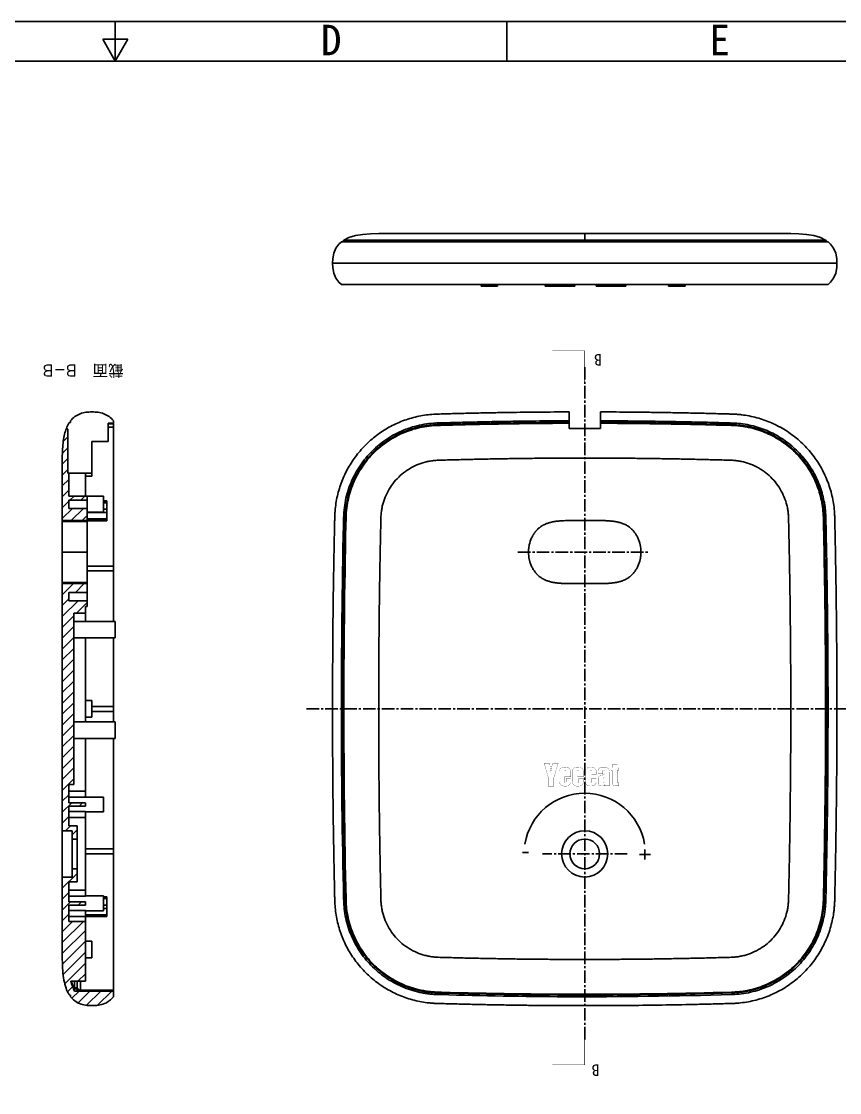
# Model space of a CAD drawing. Header units: millimetres. Extents: x 1791 to 2848, y -3889 to -2778.
# Drawn here: x 2122.6 to 2370.8, y -3103 to -2778.3 of the extents above; entities that cross this region are included whole.
import ezdxf

# ---------------------------------------------------------------- set-up
doc = ezdxf.new("R2010")
doc.units = ezdxf.units.MM
doc.linetypes.add('CENTER2', pattern=[28.575, 19.05, -3.175, 3.175, -3.175])
doc.styles.get("Standard").update_dxf_attribs({"font": 'txt.shx'})
doc.styles.add('宋体', font='')
doc.styles.get('宋体').set_extended_font_data('SimSun')

# ---------------------------------------------------------------- blocks, each defined once
blk = doc.blocks.new('A$C61A56A23')
for p, q in [((-148.5, 205), (-148.5, 210)), ((-99, 205), (-99, 210)), ((-150.09, 207.75), (-146.91, 207.75))]:
    blk.add_line(p, q)
at = {"color": 7, "linetype": 'Continuous'}
for q in [(-150.09, 207.75), (-146.91, 207.75)]:
    blk.add_line((-148.5, 205), q, dxfattribs=at)
for points in [[(-297, 210), (0, 210), (0, 0), (-297, 0)], [(-292, 205), (-5, 205), (-5, 5), (-292, 5)]]:
    blk.add_lwpolyline(points, close=True)
at = {"color": 7, "linetype": 'Continuous', "char_height": 3.86, "width": 2.6745, "attachment_point": 2, "style": '宋体'}
for s, insert in [('D', (-121.21, 209.58)), ('E', (-72.11, 209.58))]:
    blk.add_mtext(s, dxfattribs=dict(at, insert=insert))

msp = doc.modelspace()

# ---------------------------------------------------------------- hatches: boundary and pattern name
at = {"linetype": 'Continuous'}
h = msp.add_hatch(dxfattribs=at)
h.set_pattern_fill('XSEC0001', color=2, scale=2.330494, angle=225, style=0, pattern_type=0)
h.set_pattern_definition([(225, (2436.1522, -2687.186), (1.647908, -1.647908), [])])
edge = h.paths.add_edge_path()
edge.add_line((2137.04, -2915.24), (2137.04, -2922.12))
edge.add_line((2137.04, -2922.12), (2142.54, -2922.12))
edge.add_line((2142.54, -2922.12), (2142.54, -2923.37))
edge.add_line((2137.04, -2923.37), (2142.54, -2923.37))
edge.add_line((2137.04, -2923.37), (2137.04, -2925.87))
edge.add_line((2137.04, -2925.87), (2142.54, -2925.87))
edge.add_line((2142.54, -2925.87), (2142.54, -2929.57))
edge.add_line((2142.54, -2929.57), (2135.04, -2929.57))
edge.add_line((2135.04, -2910.62), (2135.04, -2929.57))
edge.add_spline(control_points=[(2136.28, -2901.63), (2135.45, -2903.78), (2135.04, -2906.72), (2135.04, -2910.62)], knot_values=[0, 0, 0, 0, 1, 1, 1, 1], degree=3, periodic=0)
edge.add_line((2136.28, -2901.63), (2136.74, -2901.81))
edge.add_line((2136.74, -2901.81), (2136.74, -2915.24))
edge.add_line((2136.74, -2915.24), (2137.04, -2915.24))
edge = h.paths.add_edge_path()
edge.add_line((2142.54, -2948.67), (2142.54, -2951.37))
edge.add_line((2137.04, -2951.37), (2142.54, -2951.37))
edge.add_line((2137.04, -2951.37), (2137.04, -2953.87))
edge.add_line((2137.04, -2953.87), (2142.54, -2953.87))
edge.add_line((2142.54, -2953.87), (2142.54, -2955.62))
edge.add_line((2142.04, -2955.62), (2142.54, -2955.62))
edge.add_line((2142.04, -2955.62), (2142.04, -2957.62))
edge.add_line((2142.04, -2957.62), (2138.54, -2957.62))
edge.add_line((2138.54, -2957.62), (2138.54, -3009.62))
edge.add_line((2137.04, -3009.62), (2138.54, -3009.62))
edge.add_line((2137.04, -3009.62), (2137.04, -3015.12))
edge.add_line((2137.04, -3015.12), (2142.04, -3015.12))
edge.add_line((2142.04, -3015.12), (2142.04, -3016.12))
edge.add_line((2137.04, -3016.12), (2142.04, -3016.12))
edge.add_line((2137.04, -3016.12), (2137.04, -3022.12))
edge.add_line((2137.04, -3022.12), (2139.54, -3022.12))
edge.add_line((2139.54, -3022.12), (2139.54, -3026.12))
edge.add_line((2138.04, -3026.12), (2139.54, -3026.12))
edge.add_line((2138.04, -3023.62), (2138.04, -3026.12))
edge.add_line((2135.04, -3023.62), (2138.04, -3023.62))
edge.add_line((2135.04, -2948.67), (2135.04, -3023.62))
edge.add_line((2142.54, -2948.67), (2135.04, -2948.67))
edge = h.paths.add_edge_path()
edge.add_line((2135.04, -3037.62), (2135.04, -3062.62))
edge.add_line((2135.04, -3037.62), (2138.04, -3037.62))
edge.add_line((2138.04, -3035.12), (2138.04, -3037.62))
edge.add_line((2138.04, -3035.12), (2139.54, -3035.12))
edge.add_line((2139.54, -3035.12), (2139.54, -3039.12))
edge.add_line((2137.04, -3039.12), (2139.54, -3039.12))
edge.add_line((2137.04, -3039.12), (2137.04, -3045.11))
edge.add_line((2142.04, -3045.11), (2137.04, -3045.11))
edge.add_line((2142.04, -3045.11), (2142.04, -3046.11))
edge.add_line((2142.04, -3046.11), (2137.04, -3046.11))
edge.add_line((2137.04, -3046.11), (2137.04, -3051.12))
edge.add_line((2137.04, -3051.12), (2142.04, -3051.12))
edge.add_line((2142.04, -3051.12), (2142.04, -3069.24))
edge.add_line((2142.04, -3069.24), (2137.65, -3069.24))
edge.add_spline(control_points=[(2138.78, -3072.2), (2138.34, -3071.48), (2137.94, -3070.51), (2137.65, -3069.24)], knot_values=[0, 0, 0, 0, 1, 1, 1, 1], degree=3, periodic=0)
edge.add_line((2138.78, -3072.2), (2139.54, -3072.2))
edge.add_line((2139.54, -3072.2), (2150.54, -3072.2))
edge.add_line((2150.54, -3072.2), (2150.54, -3073.92))
edge.add_spline(control_points=[(2144.04, -3076.62), (2146.89, -3076.62), (2149.05, -3075.84), (2150.54, -3073.92)], knot_values=[0, 0, 0, 0, 1, 1, 1, 1], degree=3, periodic=0)
edge.add_spline(control_points=[(2137.54, -3073.92), (2139.03, -3075.84), (2141.2, -3076.62), (2144.04, -3076.62)], knot_values=[0, 0, 0, 0, 1, 1, 1, 1], degree=3, periodic=0)
edge.add_line((2137.54, -3073.42), (2137.54, -3073.92))
edge.add_line((2137.54, -3073.42), (2137.46, -3073.42))
edge.add_spline(control_points=[(2137.03, -3073.18), (2137.12, -3073.32), (2137.3, -3073.42), (2137.46, -3073.42)], knot_values=[0, 0, 0, 0, 1, 1, 1, 1], degree=3, periodic=0)
edge.add_spline(control_points=[(2135.04, -3062.62), (2135.04, -3067.58), (2135.7, -3070.97), (2137.03, -3073.18)], knot_values=[0, 0, 0, 0, 1, 1, 1, 1], degree=3, periodic=0)

# ---------------------------------------------------------------- linework, layer by layer
at = {"color": 7, "linetype": 'Continuous'}
for p, q in [((2221.97, -2843.8), (2220.44, -2844.54)), ((2356, -2842.55), (2231, -2842.55)), ((2293.5, -2844.54), (2293.5, -2842.55)), ((2367.3, -2845.05), (2219.7, -2845.05)), ((2220.2, -2844.97), (2366.8, -2844.97)), ((2220.2, -2844.97), (2220.2, -2845.05)), ((2221.11, -2844.54), (2220.44, -2844.54)), ((2231.01, -2844.54), (2221.11, -2844.54)), ((2231.7, -2844.54), (2231.01, -2844.54)), ((2231.82, -2844.54), (2231.7, -2844.54)), ((2240, -2844.54), (2231.82, -2844.54)), ((2245.5, -2844.54), (2240, -2844.54)), ((2246.5, -2844.54), (2245.5, -2844.54)), ((2366.56, -2844.54), (2250.01, -2844.54)), ((2366.8, -2844.97), (2366.79, -2844.88)), ((2366.8, -2845.05), (2366.8, -2844.97)), ((2370, -2851.55), (2217, -2851.55)), ((2219.7, -2858.05), (2367.3, -2858.05)), ((2262.04, -2858.55), (2262.04, -2858.05)), ((2262.04, -2858.55), (2267.04, -2858.55)), ((2267.04, -2858.55), (2267.04, -2858.05)), ((2281.5, -2858.55), (2281.5, -2858.05)), ((2281.5, -2858.55), (2286.5, -2858.55)), ((2286.5, -2858.55), (2286.5, -2858.05)), ((2286.53, -2858.55), (2290.5, -2858.55)), ((2290.5, -2858.55), (2290.5, -2858.05)), ((2297, -2858.55), (2297, -2858.05)), ((2297, -2858.55), (2300.96, -2858.55)), ((2301, -2858.55), (2301, -2858.05)), ((2301, -2858.55), (2306, -2858.55)), ((2306, -2858.55), (2306, -2858.05)), ((2318.96, -2858.55), (2318.96, -2858.05)), ((2318.96, -2858.55), (2323.96, -2858.55)), ((2323.96, -2858.55), (2323.96, -2858.05)), ((2137.54, -2899.33), (2137.54, -2899.83)), ((2150.54, -2899.33), (2150.54, -2960.12)), ((2288.75, -2896.63), (2288.75, -2901.64)), ((2298.25, -2896.63), (2298.25, -2901.64)), ((2136.28, -2901.63), (2136.74, -2901.81)), ((2136.74, -2901.81), (2136.74, -2915.24)), ((2137.54, -2899.83), (2137.46, -2899.83)), ((2150.54, -2900.06), (2148.94, -2900.06)), ((2148.94, -2900.06), (2148.94, -2905.62)), ((2150.54, -2900.28), (2148.94, -2900.28)), ((2150.54, -2901.26), (2148.94, -2901.26)), ((2248.41, -2900.74), (2248.4, -2900.5)), ((2148.94, -2905.62), (2144.04, -2905.62)), ((2144.04, -2905.62), (2144.04, -2916.12)), ((2135.04, -2910.62), (2135.04, -3062.62)), ((2144.04, -2915.24), (2136.74, -2915.24)), ((2137.04, -2915.24), (2137.04, -2922.12)), ((2142.04, -2915.24), (2142.04, -2922.12)), ((2144.04, -2916.12), (2142.04, -2916.12)), ((2137.04, -2922.12), (2142.54, -2922.12)), ((2142.54, -2922.12), (2142.54, -2955.62)), ((2147.54, -2922.21), (2142.54, -2922.21)), ((2147.54, -2927.03), (2147.54, -2922.21)), ((2137.04, -2923.37), (2142.54, -2923.37)), ((2137.04, -2923.37), (2137.04, -2925.87)), ((2147.54, -2923.62), (2148.54, -2923.62)), ((2148.54, -2923.66), (2147.54, -2923.66)), ((2147.54, -2924.17), (2148.54, -2924.17)), ((2148.54, -2929.62), (2148.54, -2923.62)), ((2137.04, -2925.87), (2142.54, -2925.87)), ((2147.54, -2927.03), (2142.54, -2927.03)), ((2148.54, -2927.12), (2142.54, -2927.12)), ((2147.54, -2926.12), (2148.54, -2926.12)), ((2365.89, -2928.67), (2366.13, -2928.66)), ((2142.54, -2929.57), (2135.04, -2929.57)), ((2148.54, -2929.07), (2142.54, -2929.07)), ((2142.54, -2929.58), (2148.54, -2929.58)), ((2142.54, -2929.62), (2148.54, -2929.62)), ((2221.07, -2930.9), (2220.82, -2930.89)), ((2288.75, -2929.57), (2298.25, -2929.57)), ((2135.04, -2939.12), (2142.54, -2939.12)), ((2150.54, -2943.34), (2142.54, -2943.34)), ((2150.54, -2944.84), (2142.54, -2944.84)), ((2135.04, -2948.36), (2142.54, -2948.36)), ((2142.54, -2948.67), (2135.04, -2948.67)), ((2137.04, -2951.37), (2142.54, -2951.37)), ((2137.04, -2951.37), (2137.04, -2953.87)), ((2298.25, -2948.67), (2288.75, -2948.67)), ((2137.04, -2953.87), (2142.54, -2953.87)), ((2142.04, -2957.62), (2138.54, -2957.62)), ((2138.54, -2957.62), (2138.54, -3009.62)), ((2142.04, -2955.62), (2142.54, -2955.62)), ((2142.04, -2955.62), (2142.04, -2960.12)), ((2138.54, -2960.12), (2151.04, -2960.12)), ((2151.04, -2965.12), (2151.04, -2960.12)), ((2138.54, -2965.12), (2151.04, -2965.12)), ((2142.04, -2965.12), (2142.04, -2990.62)), ((2150.54, -2965.12), (2150.54, -2990.62)), ((2142.04, -2984.12), (2144.04, -2984.12)), ((2144.04, -2989.12), (2144.04, -2984.12)), ((2150.54, -2985.95), (2144.04, -2985.95)), ((2138.54, -2990.62), (2151.04, -2990.62)), ((2142.04, -2989.12), (2144.04, -2989.12)), ((2150.54, -2987.45), (2144.04, -2987.45)), ((2151.04, -2995.62), (2151.04, -2990.62)), ((2138.54, -2995.62), (2151.04, -2995.62)), ((2142.04, -2995.62), (2142.04, -3013.42)), ((2150.54, -2995.62), (2150.54, -3071.96)), ((2137.04, -3009.62), (2137.04, -3015.12)), ((2137.04, -3009.62), (2138.54, -3009.62)), ((2142.04, -3011.62), (2137.04, -3011.62)), ((2147.54, -3013.37), (2142.04, -3013.37)), ((2147.54, -3017.87), (2147.54, -3013.37)), ((2137.04, -3013.42), (2142.04, -3013.42)), ((2137.04, -3015.12), (2142.04, -3015.12)), ((2137.04, -3016.12), (2137.04, -3022.12)), ((2137.04, -3016.12), (2142.04, -3016.12)), ((2142.04, -3015.12), (2142.04, -3016.12)), ((2142.04, -3017.81), (2137.04, -3017.81)), ((2142.04, -3019.62), (2137.04, -3019.62)), ((2142.04, -3017.81), (2142.04, -3043.42)), ((2147.54, -3017.87), (2142.04, -3017.87)), ((2137.04, -3022.12), (2139.54, -3022.12)), ((2139.54, -3022.12), (2139.54, -3039.12)), ((2135.04, -3023.62), (2138.04, -3023.62)), ((2138.04, -3023.62), (2138.04, -3037.62)), ((2138.04, -3026.12), (2139.54, -3026.12)), ((2150.54, -3029.12), (2142.04, -3029.12)), ((2150.54, -3030.62), (2142.04, -3030.62)), ((2138.04, -3035.12), (2139.54, -3035.12)), ((2135.04, -3037.62), (2138.04, -3037.62)), ((2137.04, -3039.12), (2137.04, -3045.11)), ((2137.04, -3039.12), (2139.54, -3039.12)), ((2137.04, -3041.62), (2142.04, -3041.62)), ((2137.04, -3043.42), (2142.04, -3043.42)), ((2142.04, -3045.11), (2137.04, -3045.11)), ((2147.54, -3043.37), (2142.04, -3043.37)), ((2142.04, -3045.11), (2142.04, -3046.11)), ((2147.54, -3047.87), (2147.54, -3043.37)), ((2147.54, -3043.62), (2148.54, -3043.62)), ((2148.54, -3043.66), (2147.54, -3043.66)), ((2147.54, -3044.17), (2148.54, -3044.17)), ((2148.54, -3043.62), (2148.54, -3049.62)), ((2221.11, -3044.32), (2220.87, -3044.32)), ((2365.91, -3043.71), (2366.15, -3043.71)), ((2137.04, -3046.11), (2137.04, -3051.12)), ((2142.04, -3046.11), (2137.04, -3046.11)), ((2142.04, -3047.81), (2137.04, -3047.81)), ((2142.04, -3047.81), (2142.04, -3069.24)), ((2147.54, -3047.87), (2142.04, -3047.87)), ((2148.54, -3049.07), (2142.04, -3049.07)), ((2147.54, -3046.12), (2148.54, -3046.12)), ((2148.54, -3047.12), (2147.54, -3047.12)), ((2137.04, -3049.62), (2148.54, -3049.62)), ((2137.04, -3051.12), (2142.04, -3051.12)), ((2142.04, -3049.58), (2148.54, -3049.58)), ((2142.04, -3057.12), (2144.04, -3057.12)), ((2144.04, -3062.12), (2144.04, -3057.12)), ((2142.04, -3062.12), (2144.04, -3062.12)), ((2142.04, -3069.24), (2137.65, -3069.24)), ((2138.78, -3071.23), (2138.78, -3069.33)), ((2138.78, -3071.23), (2138.78, -3072.2)), ((2138.78, -3071.23), (2139.54, -3071.23)), ((2139.54, -3071.56), (2138.78, -3071.56)), ((2139.54, -3071.95), (2139.54, -3071.23)), ((2139.54, -3071.23), (2140.28, -3071.95)), ((2139.54, -3071.56), (2139.93, -3071.95)), ((2137.54, -3073.42), (2137.46, -3073.42)), ((2137.54, -3073.42), (2137.54, -3073.92)), ((2138.78, -3072.2), (2150.54, -3072.2)), ((2150.54, -3071.96), (2139.54, -3071.95)), ((2139.54, -3072.2), (2139.54, -3071.98)), ((2150.54, -3071.98), (2139.54, -3071.98)), ((2139.65, -3072.09), (2139.54, -3071.98)), ((2139.76, -3072.2), (2139.65, -3072.09)), ((2150.54, -3071.98), (2150.54, -3073.92)), ((2338.05, -3072.51), (2338.06, -3072.75)), ((2338.18, -3073.25), (2338.07, -3073.25))]:
    msp.add_line(p, q, dxfattribs=at)
at = {"color": 1, "linetype": 'CENTER2', "ltscale": 0.2}
for p, q in [((2293.5, -2883.04), (2293.5, -3087.05)), ((2273.24, -2939.12), (2312.96, -2939.12)), ((2209.1, -2986.62), (2379.52, -2986.62)), ((2306.41, -3030.62), (2280.73, -3030.62))]:
    msp.add_line(p, q, dxfattribs=at)
at = {"color": 7, "linetype": 'Continuous'}
for points in [[(2231, -2842.55), (2228.53, -2842.61), (2226.19, -2842.81), (2223.99, -2843.19), (2221.97, -2843.8)], [(2366.56, -2844.54), (2365.03, -2843.8), (2363.02, -2843.19), (2360.82, -2842.81), (2358.47, -2842.61), (2356, -2842.55)], [(2219.7, -2845.05), (2218.9, -2845.78), (2218, -2847.02), (2217.38, -2848.52), (2217.07, -2850.21), (2217, -2851.55)], [(2220.44, -2844.54), (2220.42, -2844.56), (2220.36, -2844.61), (2220.31, -2844.67), (2220.27, -2844.74), (2220.23, -2844.82), (2220.21, -2844.91), (2220.2, -2844.97)], [(2366.79, -2844.88), (2366.72, -2844.7), (2366.58, -2844.56), (2366.56, -2844.54)], [(2370, -2851.55), (2369.94, -2850.21), (2369.62, -2848.52), (2369, -2847.02), (2368.1, -2845.78), (2367.3, -2845.05)], [(2217, -2851.55), (2217.07, -2852.89), (2217.38, -2854.58), (2218, -2856.08), (2218.9, -2857.32), (2219.7, -2858.05)], [(2367.3, -2858.05), (2368.1, -2857.32), (2369, -2856.08), (2369.62, -2854.58), (2369.94, -2852.89), (2370, -2851.55)]]:
    msp.add_lwpolyline(points, dxfattribs=at)
at = {"color": 0}
for points, const_width in [([(2293.5, -2888.07), (2293.5, -2878.11), (2283.67, -2878.11)], 0.2), ([(2283.71, -3003.11), (2285.45, -3003.11), (2284.13, -3007.53), (2284.13, -3010.11), (2282.44, -3010.11), (2282.44, -3007.46), (2281.18, -3003.11), (2282.86, -3003.11), (2283.25, -3005.59), (2283.71, -3003.11)], 0.0612), ([(2293.5, -3084.6), (2293.5, -3094.56), (2283.67, -3094.56)], 0.2)]:
    msp.add_lwpolyline(points, dxfattribs=dict(at, const_width=const_width))
at = {"color": 0, "const_width": 0.0612}
for points in [[(2301.81, -3003.6), (2303.38, -3003.6), (2303.38, -3004.49), (2303.77, -3004.49), (2303.77, -3005.32), (2303.34, -3005.32), (2303.34, -3008.78, 0.252107), (2303.5, -3009.08), (2303.86, -3009.08), (2303.86, -3009.96), (2302.61, -3009.96, -0.452407), (2301.82, -3009.06), (2301.82, -3005.34), (2301.49, -3005.34), (2301.49, -3004.47), (2301.84, -3004.47), (2301.84, -3003.6)], [(2289.28, -3005.76, 0.34938), (2288.2, -3004.4, 0.113639), (2286.75, -3004.4, 0.35301), (2285.8, -3005.62, -0.006464), (2285.8, -3008.57, 0.287207), (2286.58, -3009.87, 0.236786), (2288.54, -3009.87, 0.252315), (2289.24, -3008.87), (2289.24, -3007.77), (2287.87, -3007.77), (2287.87, -3008.72, -0.314282), (2287.66, -3009.02, -0.462788), (2287.38, -3008.86), (2287.39, -3007.28), (2289.28, -3007.28), (2289.28, -3005.76)], [(2287.37, -3006.31), (2287.81, -3006.31), (2287.81, -3005.51, 1), (2287.4, -3005.51), (2287.4, -3006.33)], [(2293.15, -3005.76, 0.34938), (2292.07, -3004.4, 0.113639), (2290.62, -3004.4, 0.35301), (2289.66, -3005.62, -0.006464), (2289.66, -3008.57, 0.287207), (2290.45, -3009.87, 0.236786), (2292.4, -3009.87, 0.252315), (2293.1, -3008.87), (2293.1, -3007.77), (2291.73, -3007.77), (2291.73, -3008.72, -0.314282), (2291.53, -3009.02, -0.462788), (2291.24, -3008.86), (2291.26, -3007.28), (2293.15, -3007.28), (2293.15, -3005.76)], [(2291.23, -3006.31), (2291.67, -3006.31), (2291.67, -3005.51, 1), (2291.27, -3005.51), (2291.27, -3006.33)], [(2295.62, -3006.49), (2297.07, -3006.49), (2297.07, -3005.86, 0.178885), (2296.66, -3004.75, 0.1667), (2295.95, -3004.33, 0.130027), (2294.65, -3004.41, 0.16931), (2293.8, -3005.05, 0.136344), (2293.63, -3005.58), (2293.63, -3008.52, 0.154839), (2293.95, -3009.5, 0.178721), (2294.61, -3009.96, 0.107808), (2295.83, -3010, 0.125628), (2296.61, -3009.64, 0.207834), (2297.02, -3008.85, 0.035299), (2297.02, -3008.59), (2297.02, -3007.65), (2295.66, -3007.65), (2295.66, -3008.73, -0.238845), (2295.51, -3009.01, -0.327501), (2295.35, -3009.01, -0.246639), (2295.21, -3008.73), (2295.21, -3005.49, -1), (2295.6, -3005.49), (2295.6, -3006.44), (2297.07, -3006.44)], [(2300.99, -3005.86), (2300.99, -3009.97), (2299.51, -3009.97), (2299.51, -3009.56, -1), (2299.51, -3009.56, -0.25903), (2299.28, -3009.91, -0.038362), (2298.93, -3010.02, -0.045701), (2298.5, -3010.01, 0.007976), (2298.13, -3009.95, -0.110716), (2297.86, -3009.84, -0.243508), (2297.55, -3009.3), (2297.55, -3007.85, -0.201954), (2297.81, -3007.26, -0.139843), (2298.66, -3006.79, 0.110237), (2299.31, -3006.49, 0.178756), (2299.45, -3006.27), (2299.45, -3005.52, 0.391626), (2299.2, -3005.25, 0.449866), (2298.97, -3005.46), (2298.97, -3006.34), (2297.54, -3006.34), (2297.54, -3005.51, -0.373557), (2298.48, -3004.41), (2299.81, -3004.41, -0.190496), (2300.59, -3004.72, -0.132479), (2300.91, -3005.23, -0.052019), (2300.95, -3005.47, -0.001332), (2300.99, -3005.86, 0.186844)], [(2299.46, -3007.39), (2299.46, -3008.87, -0.495473), (2299.27, -3009.01, -0.242036), (2299.03, -3008.8), (2299.03, -3008.01, -0.210777), (2299.2, -3007.65, 0.008286), (2299.46, -3007.39, -2.332681)]]:
    msp.add_lwpolyline(points, format="xyb", dxfattribs=at)
at = {"color": 7, "linetype": 'Continuous'}
for radius in [7, 4.5]:
    msp.add_circle((2293.5, -3030.62), radius, dxfattribs=at)
for centre, radius, start, end in [((2293.5, -4400.1), 1498.47, 89.8184, 90.1816), ((4717.38, -2986.62), 2497.68, 178.72126, 181.32409), ((4717.91, -2986.62), 2497.71, 178.72159, 181.32382), ((4717.37, -2986.62), 2496.93, 178.72126, 181.32406), ((2293.5, -3030.62), 18.39, 9.3893, 170.6107), ((2150.09, -3065.81), 12.75, 195.6241, 197.9002), ((2293.47, -1578.34), 1495.58, 268.33318, 269.77085), ((2293.49, -1578.06), 1495.36, 268.33303, 270.00057), ((2293.47, -1578.72), 1494.45, 268.33341, 270.00122), ((2293.52, -1577.12), 1496.79, 269.7694, 271.70584), ((2293.5, -1575.66), 1497.51, 270.00012, 271.70486), ((2292.94, -1538.03), 1535.39, 270.0349, 271.68412)]:
    msp.add_arc(centre, radius, start, end, dxfattribs=at)
for points in [[(2221.11, -2844.54), (2220.97, -2844.63), (2220.87, -2844.81), (2220.87, -2844.97)], [(2365.91, -2844.54), (2366.05, -2844.63), (2366.15, -2844.81), (2366.15, -2844.97)], [(2137.03, -2900.07), (2136.73, -2900.57), (2136.48, -2901.1), (2136.27, -2901.64)], [(2135.04, -2929.87), (2137.54, -2929.87), (2140.04, -2929.87), (2142.54, -2929.87)], [(2137.03, -3073.18), (2137.12, -3073.32), (2137.3, -3073.42), (2137.46, -3073.42)]]:
    msp.add_open_spline(points, degree=3, dxfattribs=at)
for points, knots in [([(2250.01, -2844.54), (2249.72, -2844.54), (2248.55, -2844.54), (2247.38, -2844.54), (2246.5, -2844.54)], [0, 0, 0, 0, 0.249326, 1, 1, 1, 1]), ([(2250.01, -2844.54), (2250, -2844.6), (2249.99, -2844.75), (2249.99, -2844.89), (2249.99, -2844.97)], [0, 0, 0, 0, 0.43128, 1, 1, 1, 1]), ([(2338.05, -2844.54), (2338.05, -2844.57), (2338.06, -2844.71), (2338.06, -2844.85), (2338.06, -2844.97)], [0, 0, 0, 0, 0.185476, 1, 1, 1, 1]), ([(2137.54, -2899.33), (2137.91, -2898.85), (2138.79, -2897.98), (2140.43, -2897.12), (2142.21, -2896.7), (2143.43, -2896.63), (2144.04, -2896.63)], [0, 0, 0, 0, 0.249813, 0.499749, 0.749799, 1, 1, 1, 1]), ([(2144.04, -2896.63), (2144.65, -2896.63), (2145.87, -2896.7), (2147.66, -2897.12), (2149.29, -2897.98), (2150.17, -2898.85), (2150.54, -2899.33)], [0, 0, 0, 0, 0.250322, 0.50042, 0.750217, 1, 1, 1, 1]), ([(2287.31, -3076.61), (2284.27, -3076.59), (2279.71, -3076.56), (2273.62, -3076.49), (2269.06, -3076.42), (2264.5, -3076.34), (2259.94, -3076.25), (2256.14, -3076.15), (2253.1, -3076.07), (2251.2, -3076.02), (2249.68, -3075.98), (2248.54, -3075.95), (2247.4, -3075.89), (2245.89, -3075.76), (2244, -3075.49), (2241.03, -3074.84), (2237.41, -3073.64), (2233.32, -3071.6), (2229.56, -3068.99), (2226.21, -3065.88), (2223.33, -3062.33), (2220.99, -3058.4), (2219.52, -3054.88), (2218.66, -3051.96), (2218.17, -3049.73), (2217.83, -3047.48), (2217.69, -3045.58), (2217.66, -3044.06), (2217.64, -3042.92), (2217.61, -3041.78), (2217.58, -3040.26), (2217.54, -3038.36), (2217.49, -3036.08), (2217.45, -3033.8), (2217.39, -3030.76), (2217.33, -3026.95), (2217.23, -3020.87), (2217.14, -3013.27), (2217.06, -3004.15), (2217.01, -2995.02), (2217, -2985.9), (2217.02, -2976.77), (2217.07, -2967.65), (2217.15, -2958.53), (2217.25, -2950.92), (2217.35, -2944.84), (2217.43, -2940.28), (2217.5, -2936.48), (2217.57, -2933.44), (2217.61, -2931.54), (2217.64, -2930.02), (2217.67, -2928.88), (2217.7, -2927.74), (2217.8, -2926.22), (2218.02, -2924.33), (2218.6, -2921.34), (2219.72, -2917.7), (2221.67, -2913.56), (2224.18, -2909.74), (2227.22, -2906.32), (2230.71, -2903.36), (2234.58, -2900.93), (2238.06, -2899.38), (2240.96, -2898.45), (2243.18, -2897.91), (2245.43, -2897.53), (2247.7, -2897.31), (2249.98, -2897.25), (2253.02, -2897.16), (2256.82, -2897.07), (2261.38, -2896.96), (2265.94, -2896.87), (2272.02, -2896.77), (2279.63, -2896.67), (2285.71, -2896.64), (2288.75, -2896.63)], [0, 0, 0, 0, 0.031256, 0.046885, 0.062513, 0.078141, 0.093769, 0.109398, 0.117212, 0.125026, 0.128933, 0.13284, 0.136747, 0.140654, 0.148466, 0.156278, 0.171894, 0.187509, 0.203124, 0.218739, 0.234354, 0.249969, 0.265584, 0.273396, 0.281208, 0.289021, 0.296833, 0.30074, 0.304647, 0.308554, 0.312462, 0.320276, 0.32809, 0.335904, 0.343718, 0.359346, 0.374974, 0.406231, 0.437487, 0.468744, 0.5, 0.531257, 0.562513, 0.59377, 0.625026, 0.640654, 0.656282, 0.671911, 0.679725, 0.687539, 0.691446, 0.695353, 0.69926, 0.703167, 0.710979, 0.718792, 0.734407, 0.750022, 0.765637, 0.781252, 0.796867, 0.812482, 0.828097, 0.835909, 0.843722, 0.851534, 0.859347, 0.86716, 0.874974, 0.890603, 0.906231, 0.921859, 0.937487, 0.968744, 1, 1, 1, 1]), ([(2248.38, -2900), (2248.79, -2899.98), (2249.62, -2899.96), (2251.29, -2899.91), (2253.39, -2899.86), (2255.92, -2899.79), (2259.28, -2899.71), (2263.49, -2899.62), (2268.54, -2899.52), (2273.6, -2899.45), (2280.33, -2899.37), (2285.38, -2899.34), (2288.75, -2899.33)], [0, 0, 0, 0, 0.030229, 0.061552, 0.124112, 0.186674, 0.249237, 0.374367, 0.499499, 0.62463, 0.749759, 1, 1, 1, 1]), ([(2298.25, -2896.63), (2301.42, -2896.64), (2306.18, -2896.67), (2312.52, -2896.74), (2317.27, -2896.8), (2322.03, -2896.89), (2326.78, -2896.98), (2330.74, -2897.08), (2333.91, -2897.16), (2335.89, -2897.22), (2337.48, -2897.26), (2338.67, -2897.29), (2339.85, -2897.37), (2341.43, -2897.52), (2343.39, -2897.82), (2346.48, -2898.54), (2350.23, -2899.86), (2354.44, -2902.09), (2358.28, -2904.92), (2361.65, -2908.29), (2364.49, -2912.13), (2366.73, -2916.33), (2368.06, -2920.08), (2368.78, -2923.17), (2369.14, -2925.52), (2369.31, -2927.5), (2369.34, -2929.08), (2369.38, -2930.67), (2369.42, -2932.65), (2369.49, -2935.82), (2369.56, -2939.78), (2369.65, -2944.54), (2369.72, -2949.29), (2369.79, -2954.05), (2369.85, -2958.8), (2369.91, -2965.14), (2369.97, -2973.07), (2370, -2982.58), (2370, -2992.09), (2369.96, -3001.6), (2369.89, -3011.11), (2369.8, -3019.04), (2369.7, -3025.38), (2369.62, -3030.13), (2369.55, -3034.09), (2369.49, -3037.26), (2369.44, -3039.64), (2369.4, -3041.62), (2369.36, -3043.21), (2369.34, -3044.39), (2369.3, -3045.58), (2369.22, -3046.77), (2369.09, -3047.95), (2368.87, -3049.52), (2368.47, -3051.46), (2367.62, -3054.52), (2366.12, -3058.2), (2363.7, -3062.31), (2360.69, -3066.01), (2357.17, -3069.22), (2353.21, -3071.88), (2348.9, -3073.93), (2345.1, -3075.08), (2341.98, -3075.65), (2340.01, -3075.87), (2338.62, -3075.94), (2337.83, -3075.96), (2336.64, -3076), (2334.86, -3076.05), (2332.48, -3076.11), (2330.11, -3076.17), (2327.73, -3076.23), (2322.97, -3076.33), (2315.84, -3076.46), (2306.33, -3076.57), (2296.82, -3076.62), (2290.48, -3076.62), (2287.31, -3076.61)], [0, 0, 0, 0, 0.031257, 0.046885, 0.062514, 0.078142, 0.09377, 0.109399, 0.117213, 0.125027, 0.128934, 0.132842, 0.136748, 0.140655, 0.148468, 0.15628, 0.171894, 0.187508, 0.203122, 0.218736, 0.23435, 0.249964, 0.265579, 0.273391, 0.281203, 0.289016, 0.292923, 0.29683, 0.304644, 0.312458, 0.328087, 0.343715, 0.359344, 0.374972, 0.3906, 0.406229, 0.437486, 0.468743, 0.499999, 0.531256, 0.562513, 0.59377, 0.609398, 0.625027, 0.640655, 0.648469, 0.656284, 0.664098, 0.668005, 0.671912, 0.675819, 0.679726, 0.683633, 0.68754, 0.695352, 0.703165, 0.718779, 0.734393, 0.750007, 0.765621, 0.781235, 0.796849, 0.812463, 0.820275, 0.828088, 0.831995, 0.833948, 0.835902, 0.843716, 0.85153, 0.859344, 0.867159, 0.874973, 0.90623, 0.937486, 0.968743, 1, 1, 1, 1]), ([(2298.25, -2899.33), (2300.09, -2899.33), (2303.78, -2899.35), (2309.31, -2899.4), (2314.84, -2899.47), (2320.37, -2899.56), (2324.98, -2899.65), (2328.66, -2899.73), (2331.43, -2899.8), (2334.19, -2899.87), (2336.92, -2899.95), (2339.57, -2900.02), (2342.13, -2900.33), (2344.61, -2900.85), (2347.04, -2901.58), (2349.39, -2902.53), (2352.41, -2904.05), (2355.93, -2906.43), (2359.58, -2909.98), (2362.57, -2914.1), (2364.81, -2918.67), (2365.99, -2922.74), (2366.43, -2925.67), (2366.58, -2927.36), (2366.62, -2928.22), (2366.63, -2928.65)], [0, 0, 0, 0, 0.065474, 0.13095, 0.196429, 0.261913, 0.327404, 0.360152, 0.392901, 0.425652, 0.458403, 0.48979, 0.519817, 0.549754, 0.579739, 0.609762, 0.639789, 0.699785, 0.759781, 0.819778, 0.879772, 0.939647, 0.969637, 0.984704, 1, 1, 1, 1]), ([(2136.28, -2901.63), (2136.06, -2902.21), (2135.68, -2903.47), (2135.3, -2905.56), (2135.08, -2907.98), (2135.04, -2909.7), (2135.04, -2910.62)], [0, 0, 0, 0, 0.202109, 0.433485, 0.6983, 1, 1, 1, 1]), ([(2137.03, -2900.07), (2137.06, -2900.03), (2137.17, -2899.9), (2137.34, -2899.83), (2137.46, -2899.83)], [0, 0, 0, 0, 0.253472, 1, 1, 1, 1]), ([(2220.32, -2930.88), (2220.34, -2930.36), (2220.36, -2929.33), (2220.4, -2927.34), (2220.64, -2924.92), (2221.21, -2922.09), (2222.05, -2919.33), (2223.16, -2916.67), (2224.98, -2913.28), (2227.87, -2909.4), (2232.18, -2905.52), (2237.16, -2902.56), (2241.72, -2900.96), (2245.5, -2900.22), (2247.42, -2900.04), (2248.38, -2900)], [0, 0, 0, 0, 0.033973, 0.066539, 0.12897, 0.19108, 0.253241, 0.315504, 0.377778, 0.502176, 0.626573, 0.750971, 0.875272, 0.93737, 1, 1, 1, 1]), ([(2248.4, -2900.5), (2248.35, -2900.5), (2248.2, -2900.51), (2247.4, -2900.55), (2245.9, -2900.69), (2243.04, -2901.17), (2239.42, -2902.23), (2236.02, -2903.83), (2233.47, -2905.42), (2231.05, -2907.2), (2228.31, -2909.78), (2226, -2912.75), (2224.44, -2915.32), (2223.43, -2917.33), (2222.57, -2919.41), (2221.66, -2922.27), (2221.16, -2924.86), (2220.95, -2927.01), (2220.91, -2927.76), (2220.88, -2928.32), (2220.87, -2928.79), (2220.86, -2929.54), (2220.84, -2930.24), (2220.83, -2930.75), (2220.82, -2930.89)], [0, 0, 0, 0, 0.003509, 0.00968, 0.052876, 0.102242, 0.200976, 0.29971, 0.349076, 0.398443, 0.497177, 0.59591, 0.645277, 0.694644, 0.744011, 0.793377, 0.892111, 0.916794, 0.935307, 0.941478, 0.95382, 0.966161, 0.990845, 1, 1, 1, 1]), ([(2221.07, -2930.9), (2221.08, -2930.37), (2221.1, -2929.35), (2221.14, -2927.39), (2221.38, -2925.03), (2221.93, -2922.27), (2222.75, -2919.59), (2223.83, -2916.99), (2225.61, -2913.69), (2228.42, -2909.91), (2232.62, -2906.13), (2237.48, -2903.24), (2241.91, -2901.67), (2245.6, -2900.96), (2247.47, -2900.78), (2248.41, -2900.74)], [0, 0, 0, 0, 0.034798, 0.067758, 0.130156, 0.192137, 0.254182, 0.316362, 0.378556, 0.502793, 0.627031, 0.751269, 0.875381, 0.937344, 1, 1, 1, 1]), ([(2288.75, -2899.83), (2288.75, -2899.83), (2282.75, -2899.85), (2273.75, -2899.93), (2261.93, -2900.14), (2255.93, -2900.29), (2252.55, -2900.38), (2251.62, -2900.4), (2250.49, -2900.44), (2249.55, -2900.47), (2248.86, -2900.48), (2248.54, -2900.5), (2248.4, -2900.5)], [0, 0, 0, 0, 0.000003, 0.446208, 0.669311, 0.878469, 0.892413, 0.920301, 0.948189, 0.976077, 0.99002, 1, 1, 1, 1]), ([(2248.41, -2900.74), (2248.82, -2900.72), (2249.64, -2900.7), (2251.3, -2900.65), (2253.41, -2900.6), (2255.93, -2900.53), (2259.3, -2900.45), (2263.51, -2900.36), (2268.56, -2900.27), (2273.61, -2900.19), (2280.34, -2900.11), (2285.39, -2900.08), (2288.75, -2900.07)], [0, 0, 0, 0, 0.02994, 0.061283, 0.123872, 0.186473, 0.249072, 0.374256, 0.499425, 0.624581, 0.749727, 1, 1, 1, 1]), ([(2366.13, -2928.66), (2366.12, -2928.51), (2366.12, -2928.28), (2366.1, -2927.76), (2366.06, -2927.19), (2366.01, -2926.54), (2365.89, -2925.42), (2365.63, -2923.75), (2365.12, -2921.56), (2364.43, -2919.41), (2363.58, -2917.33), (2362.56, -2915.32), (2361.01, -2912.75), (2358.7, -2909.78), (2355.95, -2907.21), (2353.53, -2905.42), (2350.98, -2903.83), (2347.58, -2902.23), (2343.97, -2901.17), (2341.1, -2900.69), (2339.6, -2900.55), (2338.67, -2900.5), (2338.2, -2900.49), (2337.45, -2900.46), (2336.51, -2900.44), (2335.39, -2900.4), (2334.45, -2900.38), (2331.07, -2900.29), (2325.07, -2900.14), (2313.26, -2899.93), (2304.25, -2899.85), (2298.25, -2899.83), (2298.25, -2899.83)], [0, 0, 0, 0, 0.00519, 0.008551, 0.018634, 0.025355, 0.032077, 0.058964, 0.08585, 0.112737, 0.139624, 0.166511, 0.193397, 0.247171, 0.300944, 0.327831, 0.354718, 0.408491, 0.462264, 0.489151, 0.512677, 0.516038, 0.522759, 0.529481, 0.542925, 0.556368, 0.569811, 0.576533, 0.677358, 0.784905, 0.999999, 1, 1, 1, 1]), ([(2365.89, -2928.67), (2365.86, -2927.8), (2365.75, -2926.06), (2365.35, -2923.49), (2364.7, -2920.96), (2363.54, -2917.69), (2361.54, -2913.81), (2358.34, -2909.67), (2354.41, -2906.21), (2349.95, -2903.48), (2345.88, -2901.93), (2342.92, -2901.24), (2341.2, -2900.96), (2339.47, -2900.77), (2337.74, -2900.7), (2336, -2900.66), (2334.27, -2900.62), (2332.1, -2900.56), (2329.5, -2900.49), (2326.89, -2900.43), (2323.42, -2900.36), (2319.08, -2900.28), (2313.87, -2900.2), (2308.67, -2900.13), (2303.46, -2900.09), (2299.99, -2900.07), (2298.25, -2900.07)], [0, 0, 0, 0, 0.031261, 0.062521, 0.09378, 0.12504, 0.187496, 0.249947, 0.312401, 0.374858, 0.437311, 0.468572, 0.484206, 0.499837, 0.531098, 0.546728, 0.562358, 0.593619, 0.624879, 0.656139, 0.687399, 0.749919, 0.812439, 0.87496, 0.93748, 1, 1, 1, 1]), ([(2293.5, -3062.62), (2290.37, -3062.62), (2285.68, -3062.6), (2279.43, -3062.55), (2274.74, -3062.5), (2270.06, -3062.44), (2265.38, -3062.35), (2261.47, -3062.27), (2258.35, -3062.2), (2256, -3062.15), (2253.66, -3062.08), (2251.7, -3062.03), (2250.18, -3061.99), (2249.18, -3061.96), (2248.35, -3061.92), (2247.43, -3061.84), (2246.34, -3061.68), (2244.63, -3061.3), (2242.54, -3060.58), (2240.18, -3059.35), (2238.01, -3057.78), (2236.1, -3055.91), (2234.49, -3053.78), (2233.21, -3051.45), (2232.45, -3049.37), (2232.02, -3047.67), (2231.81, -3046.36), (2231.7, -3045.21), (2231.67, -3044.11), (2231.64, -3042.69), (2231.59, -3040.74), (2231.52, -3037.6), (2231.45, -3033.68), (2231.36, -3028.97), (2231.29, -3024.26), (2231.22, -3019.56), (2231.14, -3013.28), (2231.07, -3005.44), (2231.01, -2996.03), (2231, -2986.62), (2231.01, -2977.21), (2231.07, -2967.8), (2231.14, -2959.96), (2231.22, -2953.68), (2231.29, -2948.97), (2231.36, -2944.27), (2231.45, -2939.56), (2231.52, -2935.64), (2231.59, -2932.5), (2231.64, -2930.55), (2231.67, -2929.12), (2231.7, -2928.03), (2231.81, -2926.87), (2232.02, -2925.57), (2232.45, -2923.86), (2233.21, -2921.79), (2234.49, -2919.45), (2236.1, -2917.32), (2238.01, -2915.45), (2240.18, -2913.89), (2242.54, -2912.66), (2244.63, -2911.94), (2246.34, -2911.55), (2247.43, -2911.4), (2248.35, -2911.31), (2249.18, -2911.28), (2250.18, -2911.25), (2251.7, -2911.21), (2253.66, -2911.15), (2256, -2911.09), (2258.35, -2911.03), (2261.48, -2910.96), (2265.38, -2910.88), (2270.07, -2910.8), (2274.76, -2910.73), (2279.45, -2910.68), (2285.69, -2910.63), (2290.38, -2910.62), (2293.5, -2910.62)], [0, 0, 0, 0, 0.036234, 0.054344, 0.072446, 0.090539, 0.10863, 0.126728, 0.135783, 0.144843, 0.153907, 0.162967, 0.167517, 0.171523, 0.174524, 0.17717, 0.182234, 0.187249, 0.197463, 0.207743, 0.218023, 0.228303, 0.238583, 0.248863, 0.259078, 0.264094, 0.269155, 0.274421, 0.277504, 0.281863, 0.290968, 0.300063, 0.318239, 0.336421, 0.354608, 0.372791, 0.390971, 0.427321, 0.463663, 0.5, 0.536337, 0.572679, 0.609029, 0.627209, 0.645392, 0.663578, 0.681761, 0.699937, 0.709032, 0.718137, 0.722496, 0.725579, 0.730845, 0.735906, 0.740922, 0.751137, 0.761417, 0.771697, 0.781977, 0.792257, 0.802537, 0.812751, 0.817766, 0.82283, 0.825476, 0.828477, 0.832483, 0.837033, 0.846093, 0.855159, 0.864225, 0.873287, 0.891406, 0.909517, 0.927622, 0.945721, 0.963816, 1, 1, 1, 1]), ([(2293.5, -2910.62), (2296.62, -2910.62), (2301.31, -2910.63), (2307.56, -2910.68), (2312.24, -2910.73), (2316.93, -2910.8), (2321.62, -2910.88), (2325.53, -2910.96), (2328.65, -2911.03), (2331, -2911.09), (2333.35, -2911.15), (2335.3, -2911.21), (2336.82, -2911.25), (2337.82, -2911.28), (2338.65, -2911.31), (2339.57, -2911.4), (2340.66, -2911.55), (2342.37, -2911.94), (2344.46, -2912.66), (2346.83, -2913.89), (2348.99, -2915.45), (2350.9, -2917.32), (2352.51, -2919.45), (2353.79, -2921.79), (2354.56, -2923.86), (2354.98, -2925.57), (2355.2, -2926.87), (2355.31, -2928.03), (2355.34, -2929.12), (2355.37, -2930.55), (2355.41, -2932.5), (2355.48, -2935.64), (2355.56, -2939.56), (2355.64, -2944.27), (2355.72, -2948.97), (2355.79, -2953.68), (2355.86, -2959.96), (2355.94, -2967.8), (2355.99, -2977.21), (2356.01, -2986.62), (2355.99, -2996.03), (2355.94, -3005.44), (2355.86, -3013.28), (2355.79, -3019.56), (2355.72, -3024.26), (2355.64, -3028.97), (2355.56, -3033.68), (2355.48, -3037.6), (2355.41, -3040.74), (2355.37, -3042.69), (2355.34, -3044.11), (2355.31, -3045.21), (2355.2, -3046.36), (2354.98, -3047.67), (2354.56, -3049.37), (2353.79, -3051.45), (2352.51, -3053.78), (2350.9, -3055.91), (2348.99, -3057.78), (2346.83, -3059.35), (2344.46, -3060.58), (2342.37, -3061.3), (2340.66, -3061.68), (2339.57, -3061.84), (2338.65, -3061.92), (2337.82, -3061.96), (2336.82, -3061.99), (2335.3, -3062.03), (2333.35, -3062.08), (2331, -3062.15), (2328.66, -3062.2), (2325.53, -3062.27), (2321.63, -3062.35), (2316.94, -3062.44), (2312.26, -3062.5), (2307.57, -3062.55), (2301.32, -3062.6), (2296.63, -3062.62), (2293.5, -3062.62)], [0, 0, 0, 0, 0.036184, 0.054279, 0.072378, 0.090483, 0.108594, 0.126713, 0.135775, 0.144841, 0.153907, 0.162967, 0.167517, 0.171523, 0.174524, 0.17717, 0.182234, 0.187249, 0.197463, 0.207743, 0.218023, 0.228303, 0.238583, 0.248863, 0.259078, 0.264094, 0.269155, 0.274421, 0.277504, 0.281863, 0.290968, 0.300063, 0.318239, 0.336421, 0.354608, 0.372791, 0.390971, 0.427321, 0.463663, 0.5, 0.536337, 0.572679, 0.609029, 0.627209, 0.645392, 0.663579, 0.681761, 0.699937, 0.709032, 0.718137, 0.722496, 0.725579, 0.730845, 0.735906, 0.740922, 0.751137, 0.761417, 0.771697, 0.781977, 0.792257, 0.802537, 0.812751, 0.817766, 0.82283, 0.825476, 0.828477, 0.832483, 0.837033, 0.846093, 0.855157, 0.864217, 0.873272, 0.89137, 0.909461, 0.927554, 0.945656, 0.963766, 1, 1, 1, 1]), ([(2365.89, -2928.67), (2365.92, -2929.86), (2365.97, -2932.25), (2366.07, -2937.04), (2366.23, -2945.43), (2366.4, -2957.41), (2366.53, -2971.8), (2366.59, -2990.97), (2366.48, -3010.15), (2366.21, -3029.33), (2366.01, -3038.91), (2365.91, -3043.71)], [0, 0, 0, 0, 0.031132, 0.06239, 0.124899, 0.249925, 0.374935, 0.499937, 0.749947, 0.874972, 1, 1, 1, 1]), ([(2366.15, -3043.71), (2366.15, -3043.67), (2366.15, -3043.53), (2366.16, -3043.29), (2366.23, -3040.1), (2366.36, -3034.01), (2366.67, -3016), (2366.89, -2988.99), (2366.72, -2961.98), (2366.44, -2943.98), (2366.31, -2937.23), (2366.22, -2932.73), (2366.18, -2930.85), (2366.15, -2929.54), (2366.14, -2928.93), (2366.13, -2928.7), (2366.13, -2928.66)], [0, 0, 0, 0, 0.001212, 0.003657, 0.006102, 0.084351, 0.1626, 0.475596, 0.788592, 0.866841, 0.94509, 0.964652, 0.984214, 0.993995, 0.998886, 1, 1, 1, 1]), ([(2366.63, -2928.65), (2366.66, -2929.84), (2366.71, -2932.24), (2366.81, -2937.03), (2366.97, -2945.42), (2367.14, -2957.41), (2367.27, -2971.79), (2367.33, -2990.98), (2367.22, -3010.16), (2366.95, -3029.34), (2366.76, -3038.93), (2366.65, -3043.72)], [0, 0, 0, 0, 0.031158, 0.062414, 0.124921, 0.249941, 0.37495, 0.499951, 0.749959, 0.874978, 1, 1, 1, 1]), ([(2276.45, -2939.12), (2276.45, -2938.74), (2276.48, -2938.18), (2276.56, -2937.54), (2276.62, -2937.22), (2276.65, -2937.07), (2276.67, -2936.98), (2276.82, -2936.22), (2277.13, -2935.29), (2277.59, -2934.39), (2277.75, -2934.11), (2277.85, -2933.95), (2277.99, -2933.71), (2278.18, -2933.44), (2278.37, -2933.18), (2278.47, -2933.05), (2278.52, -2932.98), (2278.78, -2932.65), (2279.19, -2932.21), (2279.66, -2931.79), (2279.91, -2931.59), (2280.04, -2931.5), (2280.11, -2931.44), (2280.29, -2931.31), (2280.55, -2931.15), (2280.83, -2930.98), (2280.97, -2930.91), (2281.05, -2930.87), (2281.25, -2930.76), (2281.51, -2930.64), (2281.81, -2930.52), (2281.97, -2930.46), (2282.05, -2930.43), (2282.09, -2930.42), (2282.11, -2930.41), (2282.48, -2930.28), (2282.94, -2930.15), (2283.6, -2929.99), (2283.94, -2929.93), (2284.11, -2929.9), (2284.2, -2929.88), (2284.25, -2929.88), (2284.27, -2929.87), (2284.28, -2929.87), (2284.28, -2929.87)], [0, 0, 0, 0, 0.08339, 0.125085, 0.145932, 0.156355, 0.161567, 0.166779, 0.333556, 0.375251, 0.396098, 0.406521, 0.416945, 0.458639, 0.479487, 0.48991, 0.495122, 0.500334, 0.583723, 0.625417, 0.646264, 0.656688, 0.661899, 0.667111, 0.708806, 0.729653, 0.740076, 0.745288, 0.7505, 0.792194, 0.813042, 0.823465, 0.828677, 0.831283, 0.832586, 0.833889, 0.917277, 0.958972, 0.979819, 0.990243, 0.995454, 0.99806, 0.999363, 1, 1, 1, 1]), ([(2284.28, -2929.87), (2284.28, -2929.87), (2284.62, -2929.81), (2285.15, -2929.74), (2285.82, -2929.68), (2286.16, -2929.65), (2286.33, -2929.64), (2286.42, -2929.64), (2286.46, -2929.63), (2286.49, -2929.63), (2287.31, -2929.58), (2287.94, -2929.57), (2288.75, -2929.57)], [0, 0, 0, 0, 0.002399, 0.251799, 0.376499, 0.438849, 0.470024, 0.485612, 0.493406, 0.497303, 0.501199, 1, 1, 1, 1]), ([(2298.25, -2929.57), (2298.66, -2929.57), (2299.25, -2929.58), (2299.9, -2929.6), (2300.21, -2929.61), (2300.36, -2929.62), (2300.43, -2929.63), (2300.47, -2929.63), (2300.49, -2929.63), (2300.84, -2929.65), (2301.52, -2929.71), (2302.14, -2929.78), (2302.44, -2929.83), (2302.59, -2929.85), (2302.67, -2929.86), (2302.71, -2929.87), (2302.72, -2929.87), (2302.73, -2929.87), (2302.74, -2929.87)], [0, 0, 0, 0, 0.250394, 0.375591, 0.43819, 0.469489, 0.485139, 0.492964, 0.496876, 0.500789, 0.751183, 0.87638, 0.938978, 0.970278, 0.985927, 0.993752, 0.997665, 1, 1, 1, 1]), ([(2302.74, -2929.87), (2302.74, -2929.87), (2303.14, -2929.94), (2303.72, -2930.06), (2304.33, -2930.23), (2304.62, -2930.32), (2304.76, -2930.36), (2304.83, -2930.39), (2304.87, -2930.4), (2304.89, -2930.41), (2305.06, -2930.47), (2305.36, -2930.58), (2305.64, -2930.71), (2305.78, -2930.78), (2305.86, -2930.82), (2306.06, -2930.92), (2306.33, -2931.07), (2306.6, -2931.24), (2306.73, -2931.33), (2306.81, -2931.38), (2307.15, -2931.63), (2307.58, -2931.98), (2308.03, -2932.45), (2308.25, -2932.69), (2308.36, -2932.82), (2308.41, -2932.89), (2308.44, -2932.92), (2308.57, -2933.09), (2308.74, -2933.31), (2308.95, -2933.62), (2309.25, -2934.09), (2309.64, -2934.81), (2309.98, -2935.67), (2310.17, -2936.29), (2310.25, -2936.6), (2310.29, -2936.76), (2310.31, -2936.85), (2310.48, -2937.63), (2310.55, -2938.36), (2310.55, -2939.12)], [0, 0, 0, 0, 0.00044, 0.083736, 0.125385, 0.146209, 0.156621, 0.161827, 0.16443, 0.165731, 0.167033, 0.208681, 0.229505, 0.239917, 0.245123, 0.250329, 0.291978, 0.312802, 0.323214, 0.32842, 0.333626, 0.416923, 0.458571, 0.479395, 0.489807, 0.495013, 0.497616, 0.500219, 0.541867, 0.562692, 0.583516, 0.666812, 0.750109, 0.791757, 0.812581, 0.822993, 0.828199, 0.833405, 1, 1, 1, 1]), ([(2284.27, -2948.36), (2284.27, -2948.36), (2283.86, -2948.3), (2283.29, -2948.18), (2282.68, -2948.01), (2282.38, -2947.92), (2282.24, -2947.87), (2282.17, -2947.85), (2282.14, -2947.84), (2282.12, -2947.83), (2281.95, -2947.77), (2281.65, -2947.65), (2281.36, -2947.53), (2281.22, -2947.46), (2281.14, -2947.42), (2280.95, -2947.32), (2280.68, -2947.17), (2280.41, -2947), (2280.27, -2946.91), (2280.2, -2946.85), (2279.85, -2946.61), (2279.43, -2946.26), (2278.97, -2945.79), (2278.75, -2945.54), (2278.65, -2945.42), (2278.59, -2945.35), (2278.56, -2945.31), (2278.43, -2945.15), (2278.27, -2944.93), (2278.06, -2944.62), (2277.76, -2944.15), (2277.36, -2943.42), (2277.02, -2942.57), (2276.83, -2941.95), (2276.75, -2941.64), (2276.71, -2941.48), (2276.69, -2941.38), (2276.52, -2940.61), (2276.45, -2939.87), (2276.45, -2939.12)], [0, 0, 0, 0, 0.00044, 0.083736, 0.125385, 0.146209, 0.156621, 0.161827, 0.16443, 0.165731, 0.167033, 0.208681, 0.229505, 0.239917, 0.245123, 0.250329, 0.291978, 0.312802, 0.323214, 0.32842, 0.333626, 0.416923, 0.458571, 0.479395, 0.489807, 0.495013, 0.497616, 0.500219, 0.541867, 0.562692, 0.583516, 0.666812, 0.750109, 0.791757, 0.812581, 0.822993, 0.828199, 0.833405, 1, 1, 1, 1]), ([(2310.55, -2939.12), (2310.55, -2939.5), (2310.52, -2940.06), (2310.44, -2940.7), (2310.39, -2941.01), (2310.36, -2941.17), (2310.34, -2941.26), (2310.18, -2942.02), (2309.87, -2942.94), (2309.41, -2943.85), (2309.25, -2944.13), (2309.16, -2944.29), (2309.01, -2944.52), (2308.83, -2944.8), (2308.64, -2945.06), (2308.54, -2945.19), (2308.48, -2945.26), (2308.22, -2945.58), (2307.82, -2946.03), (2307.34, -2946.45), (2307.09, -2946.64), (2306.97, -2946.74), (2306.89, -2946.79), (2306.71, -2946.92), (2306.46, -2947.09), (2306.18, -2947.25), (2306.04, -2947.33), (2305.96, -2947.37), (2305.75, -2947.48), (2305.5, -2947.59), (2305.19, -2947.72), (2305.04, -2947.78), (2304.96, -2947.8), (2304.92, -2947.82), (2304.9, -2947.83), (2304.52, -2947.96), (2304.06, -2948.09), (2303.4, -2948.24), (2303.06, -2948.31), (2302.89, -2948.34), (2302.8, -2948.35), (2302.76, -2948.36), (2302.74, -2948.36), (2302.73, -2948.37), (2302.72, -2948.37)], [0, 0, 0, 0, 0.08339, 0.125085, 0.145932, 0.156355, 0.161567, 0.166779, 0.333556, 0.375251, 0.396098, 0.406521, 0.416945, 0.458639, 0.479487, 0.48991, 0.495122, 0.500334, 0.583723, 0.625417, 0.646264, 0.656688, 0.661899, 0.667111, 0.708806, 0.729653, 0.740076, 0.745288, 0.7505, 0.792194, 0.813042, 0.823465, 0.828677, 0.831283, 0.832586, 0.833889, 0.917277, 0.958972, 0.979819, 0.990243, 0.995454, 0.99806, 0.999363, 1, 1, 1, 1]), ([(2288.75, -2948.67), (2288.34, -2948.67), (2287.75, -2948.66), (2287.11, -2948.64), (2286.8, -2948.62), (2286.65, -2948.61), (2286.57, -2948.61), (2286.53, -2948.61), (2286.51, -2948.61), (2286.16, -2948.59), (2285.49, -2948.53), (2284.87, -2948.45), (2284.56, -2948.41), (2284.41, -2948.39), (2284.34, -2948.37), (2284.3, -2948.37), (2284.28, -2948.37), (2284.27, -2948.36), (2284.27, -2948.36)], [0, 0, 0, 0, 0.250394, 0.375591, 0.43819, 0.469489, 0.485139, 0.492964, 0.496876, 0.500789, 0.751183, 0.87638, 0.938978, 0.970278, 0.985927, 0.993752, 0.997665, 1, 1, 1, 1]), ([(2302.72, -2948.37), (2302.72, -2948.37), (2302.38, -2948.42), (2301.85, -2948.49), (2301.19, -2948.56), (2300.85, -2948.58), (2300.67, -2948.6), (2300.58, -2948.6), (2300.54, -2948.6), (2300.52, -2948.61), (2299.69, -2948.66), (2299.07, -2948.67), (2298.25, -2948.67)], [0, 0, 0, 0, 0.002399, 0.251799, 0.376499, 0.438849, 0.470024, 0.485612, 0.493406, 0.497303, 0.501199, 1, 1, 1, 1]), ([(2249.97, -3073.28), (2249.71, -3073.28), (2249.2, -3073.26), (2248.21, -3073.23), (2247.01, -3073.15), (2245.58, -3072.99), (2243.7, -3072.68), (2241.38, -3072.12), (2238.67, -3071.17), (2236.07, -3069.97), (2233.6, -3068.52), (2231.28, -3066.83), (2228.42, -3064.3), (2225.33, -3060.62), (2223.02, -3056.41), (2221.69, -3052.84), (2220.96, -3050.07), (2220.58, -3047.71), (2220.44, -3046.04), (2220.39, -3045.07), (2220.38, -3044.58), (2220.37, -3044.34)], [0, 0, 0, 0, 0.016939, 0.033179, 0.064765, 0.095939, 0.127041, 0.18922, 0.251527, 0.31387, 0.376213, 0.438556, 0.500899, 0.625436, 0.749973, 0.812278, 0.874458, 0.936706, 0.967992, 0.983744, 1, 1, 1, 1]), ([(2220.87, -3044.32), (2220.87, -3044.45), (2220.88, -3044.67), (2220.89, -3044.98), (2220.91, -3045.54), (2220.96, -3046.38), (2221.19, -3048.62), (2221.87, -3051.94), (2223.45, -3056.17), (2225.3, -3059.45), (2227.07, -3061.87), (2229.03, -3064.15), (2231.8, -3066.7), (2234.93, -3068.79), (2237.61, -3070.15), (2239.69, -3071.01), (2241.83, -3071.71), (2244.75, -3072.41), (2247.18, -3072.7), (2249.05, -3072.76), (2249.55, -3072.77), (2249.86, -3072.78), (2249.99, -3072.78)], [0, 0, 0, 0, 0.008315, 0.014539, 0.020764, 0.045662, 0.07056, 0.170152, 0.269745, 0.369337, 0.419134, 0.46893, 0.568522, 0.668115, 0.717911, 0.767707, 0.817503, 0.8673, 0.966892, 0.979341, 0.99179, 1, 1, 1, 1]), ([(2250.01, -3072.54), (2249.55, -3072.53), (2248.65, -3072.51), (2247.29, -3072.43), (2245.93, -3072.29), (2244.13, -3072.01), (2241.89, -3071.49), (2239.25, -3070.6), (2236.68, -3069.45), (2233.41, -3067.58), (2229.7, -3064.65), (2226.03, -3060.33), (2223.74, -3056.19), (2222.42, -3052.67), (2221.69, -3049.94), (2221.32, -3047.61), (2221.15, -3045.73), (2221.12, -3044.79), (2221.11, -3044.32)], [0, 0, 0, 0, 0.030264, 0.060686, 0.091078, 0.121497, 0.18267, 0.244819, 0.308047, 0.370794, 0.496591, 0.622075, 0.748142, 0.810849, 0.873617, 0.936924, 0.968524, 1, 1, 1, 1]), ([(2365.91, -3043.71), (2365.9, -3044.2), (2365.88, -3045.16), (2365.78, -3046.58), (2365.63, -3047.96), (2365.33, -3049.78), (2364.78, -3052.01), (2363.88, -3054.63), (2362.72, -3057.14), (2361.33, -3059.54), (2359.71, -3061.79), (2357.27, -3064.56), (2353.74, -3067.56), (2349.69, -3069.83), (2346.25, -3071.15), (2343.58, -3071.88), (2341.31, -3072.27), (2339.46, -3072.45), (2338.53, -3072.5), (2338.05, -3072.51)], [0, 0, 0, 0, 0.033473, 0.064904, 0.096116, 0.127219, 0.189325, 0.251585, 0.313922, 0.376262, 0.438601, 0.500941, 0.625473, 0.750007, 0.812328, 0.874504, 0.936638, 0.967899, 1, 1, 1, 1]), ([(2338.06, -3072.75), (2338.21, -3072.75), (2339.86, -3072.7), (2342.25, -3072.41), (2345.17, -3071.71), (2347.32, -3071.01), (2349.4, -3070.15), (2352.07, -3068.79), (2355.21, -3066.7), (2357.97, -3064.15), (2359.93, -3061.87), (2361.7, -3059.45), (2363.55, -3056.17), (2365.13, -3051.94), (2365.81, -3048.62), (2366.04, -3046.38), (2366.1, -3045.54), (2366.12, -3044.98), (2366.13, -3044.6), (2366.14, -3044.18), (2366.14, -3043.85), (2366.15, -3043.71)], [0, 0, 0, 0, 0.010134, 0.110689, 0.160967, 0.211244, 0.261522, 0.311799, 0.412354, 0.512909, 0.563186, 0.613464, 0.714019, 0.814573, 0.915128, 0.940267, 0.965406, 0.97169, 0.977975, 0.990545, 1, 1, 1, 1]), ([(2366.65, -3043.72), (2366.64, -3044.22), (2366.62, -3045.2), (2366.52, -3046.64), (2366.36, -3048.05), (2366.05, -3049.91), (2365.5, -3052.2), (2364.58, -3054.88), (2363.4, -3057.46), (2361.5, -3060.73), (2358.55, -3064.44), (2354.22, -3068.14), (2349.26, -3070.93), (2344.76, -3072.42), (2341.03, -3073.08), (2339.14, -3073.22), (2338.18, -3073.25)], [0, 0, 0, 0, 0.032971, 0.064376, 0.095614, 0.126768, 0.188995, 0.251339, 0.313742, 0.376148, 0.500813, 0.625479, 0.750145, 0.874678, 0.936922, 1, 1, 1, 1]), ([(2135.04, -3062.62), (2135.04, -3063.76), (2135.11, -3065.88), (2135.46, -3068.79), (2136.06, -3071.2), (2136.68, -3072.58), (2137.03, -3073.18)], [0, 0, 0, 0, 0.316281, 0.583784, 0.80892, 1, 1, 1, 1]), ([(2138.78, -3072.2), (2138.53, -3071.8), (2138.08, -3070.83), (2137.78, -3069.81), (2137.65, -3069.24)], [0, 0, 0, 0, 0.445816, 1, 1, 1, 1]), ([(2137.95, -3069.73), (2138.01, -3069.91), (2138.23, -3070.55), (2138.52, -3071.17), (2138.78, -3071.58)], [0, 0, 0, 0, 0.27914, 1, 1, 1, 1]), ([(2139.54, -3071.23), (2139.55, -3070.97), (2139.54, -3070.31), (2139.54, -3069.65), (2139.54, -3069.24)], [0, 0, 0, 0, 0.386863, 1, 1, 1, 1]), ([(2140.53, -3069.26), (2140.53, -3069.8), (2140.53, -3070.71), (2140.53, -3071.62), (2140.54, -3071.98)], [0, 0, 0, 0, 0.599988, 1, 1, 1, 1]), ([(2137.54, -3073.92), (2137.9, -3074.38), (2138.73, -3075.21), (2140.29, -3076.07), (2142.09, -3076.54), (2143.37, -3076.62), (2144.04, -3076.62)], [0, 0, 0, 0, 0.24029, 0.475559, 0.724352, 1, 1, 1, 1]), ([(2144.04, -3076.62), (2144.71, -3076.62), (2145.99, -3076.54), (2147.79, -3076.07), (2149.36, -3075.21), (2150.18, -3074.38), (2150.54, -3073.92)], [0, 0, 0, 0, 0.275648, 0.524441, 0.75971, 1, 1, 1, 1]), ([(2250.01, -3072.54), (2250, -3072.58), (2250, -3072.62), (2249.99, -3072.68), (2249.99, -3072.72), (2249.99, -3072.74), (2249.99, -3072.77), (2249.99, -3072.77), (2249.99, -3072.78), (2249.99, -3072.78)], [0, 0, 0, 0, 0.406796, 0.575002, 0.717904, 0.834293, 0.922791, 0.979749, 1, 1, 1, 1])]:
    msp.add_open_spline(points, degree=3, knots=knots, dxfattribs=at)

# ---------------------------------------------------------------- block references
at = {"xscale": 2.4, "yscale": 2.4, "zscale": 2.4}
msp.add_blockref('A$C61A56A23', (2507.5, -3282.25), dxfattribs=at)

# ---------------------------------------------------------------- texts
at = {"color": 2, "linetype": 'Continuous', "char_height": 3.5, "attachment_point": 3, "rotation": 180, "line_spacing_factor": 0.9}
for s, insert, width in [('{\\fSimSun|b0|i0|c134|p2;B}', (2296.34, -2882.58), 93.7125), ('{\\fSimSun|b0|i0|c134|p2;截面  }B-B', (2129.2, -2885.84), 29.3461), ('{\\fSimSun|b0|i0|c134|p2;B}', (2295.6, -3097.93), 93.7125)]:
    msp.add_mtext(s, dxfattribs=dict(at, insert=insert, width=width))
at = {"color": 7, "linetype": 'Continuous', "char_height": 5, "width": 36.0577}
for s, insert, attachment_point, rotation in [('{\\fSimSun|b0|i0|c134|p2;+}', (2314.25, -3029.09), 9, 90), ('{\\fSimSun|b0|i0|c134|p2;-}', (2273.83, -3033.24), 3, 179.9977)]:
    msp.add_mtext(s, dxfattribs=dict(at, insert=insert, attachment_point=attachment_point, rotation=rotation))

doc.saveas('drawing.dxf')
